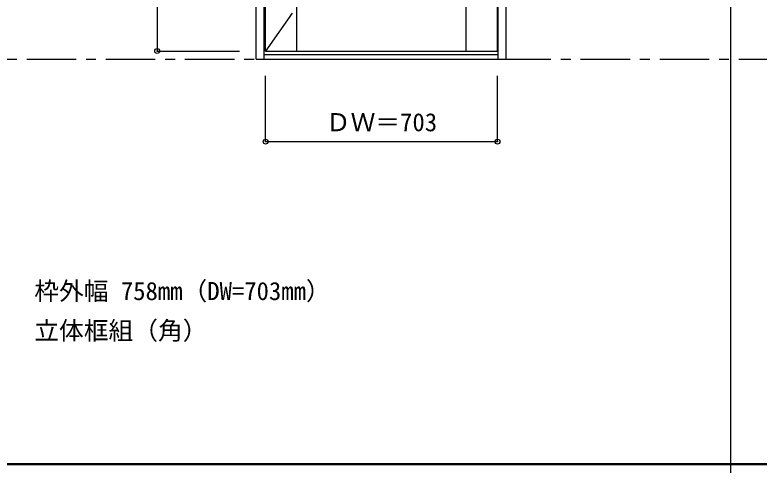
# Model space of a CAD drawing. Units: millimetres, scale not verified. Extents: x -6000 to 5700, y -4307 to 4260.
# Drawn here: x -966 to 1291, y 186 to 1553 of the extents above; entities that cross this region are included whole.
import ezdxf
from ezdxf.enums import TextEntityAlignment as Align

# ---------------------------------------------------------------- set-up
doc = ezdxf.new("R2010")
doc.units = ezdxf.units.MM
doc.header["$LTSCALE"] = 30
doc.header["$PDMODE"] = 32
doc.header["$PDSIZE"] = 15
doc.linetypes.add('CHAIN1', pattern=[8, 5, -1, 1, -1])
doc.linetypes.add('CHAIN2', pattern=[12, 9, -1, 1, -1])
for name, color, linetype in [('0-1_通り芯', 7, 'CHAIN1'), ('0-2_扉', 7, 'Continuous'), ('0-4_枠', 3, 'Continuous'), ('0-7', 7, 'CHAIN2'), ('0-A_文字', 7, 'Continuous'), ('0-B_寸法', 7, 'Continuous'), ('F-1_枠', 6, 'Continuous')]:
    doc.layers.add(name, color=color, linetype=linetype)
doc.styles.add('ＭＳ ゴシック', font='')
doc.styles.get('ＭＳ ゴシック').set_extended_font_data('MS Gothic')

msp = doc.modelspace()

# ---------------------------------------------------------------- linework, layer by layer
at = {"layer": '0-1_通り芯'}
msp.add_line((-5490, 1418), (5690, 1418), dxfattribs=at)
at = {"layer": '0-2_扉'}
for p, q in [((-205.2, 1443), (-205.2, 3438)), ((402.8, 1443), (402.8, 3438)), ((-110.2, 1443), (-110.2, 2394.73))]:
    msp.add_line(p, q, dxfattribs=at)
msp.add_lwpolyline([(-205.2, 1443), (497.8, 1443), (497.8, 3438)], dxfattribs=at)
at = {"layer": '0-4_枠'}
for p, q in [((-234.2, 1418), (-234.2, 3465)), ((523.8, 1418), (523.8, 3465)), ((-210.2, 1418), (-210.2, 3441)), ((499.8, 1418), (499.8, 3441)), ((-210.2, 1433), (499.8, 1433)), ((-234.2, 1418), (523.8, 1418))]:
    msp.add_line(p, q, dxfattribs=at)
at = {"layer": '0-7'}
msp.add_lwpolyline([(-205.2, 3438), (497.8, 2440.5), (-205.2, 1443)], dxfattribs=at)
at = {"layer": '0-B_寸法', "color": 4}
for p, q in [((-534.2, 3438), (-534.2, 1443)), ((-534.2, 1443), (-284.2, 1443)), ((-205.2, 1168), (-205.2, 1368)), ((497.8, 1168), (497.8, 1368)), ((-205.2, 1168), (497.8, 1168))]:
    msp.add_line(p, q, dxfattribs=at)
at = {"layer": '0-B_寸法'}
for p in [(-534.2, 1443), (-205.2, 1168), (497.8, 1168)]:
    msp.add_point(p, dxfattribs=at)
at = {"layer": 'F-1_枠'}
for p, q in [((1204.8, 4175), (1204.8, -3790)), ((-6000, 190.5), (5700, 190.5)), ((-6000, 187.5), (5700, 187.5))]:
    msp.add_line(p, q, dxfattribs=at)

# ---------------------------------------------------------------- texts
at = {"layer": '0-A_文字', "style": 'ＭＳ ゴシック'}
for s, p in [('枠外幅 758mm（DW=703mm）', (-906.8, 670.5)), ('立体框組（角）', (-906.8, 550.5))]:
    msp.add_text(s, height=54.99, dxfattribs=at).set_placement(p, align=Align.BOTTOM_LEFT)
at = {"layer": '0-B_寸法', "style": 'ＭＳ ゴシック'}
msp.add_text('ＤＷ＝703', height=54.99, dxfattribs=at).set_placement((-22.45, 1183), align=Align.BOTTOM_LEFT)

doc.saveas('drawing.dxf')
